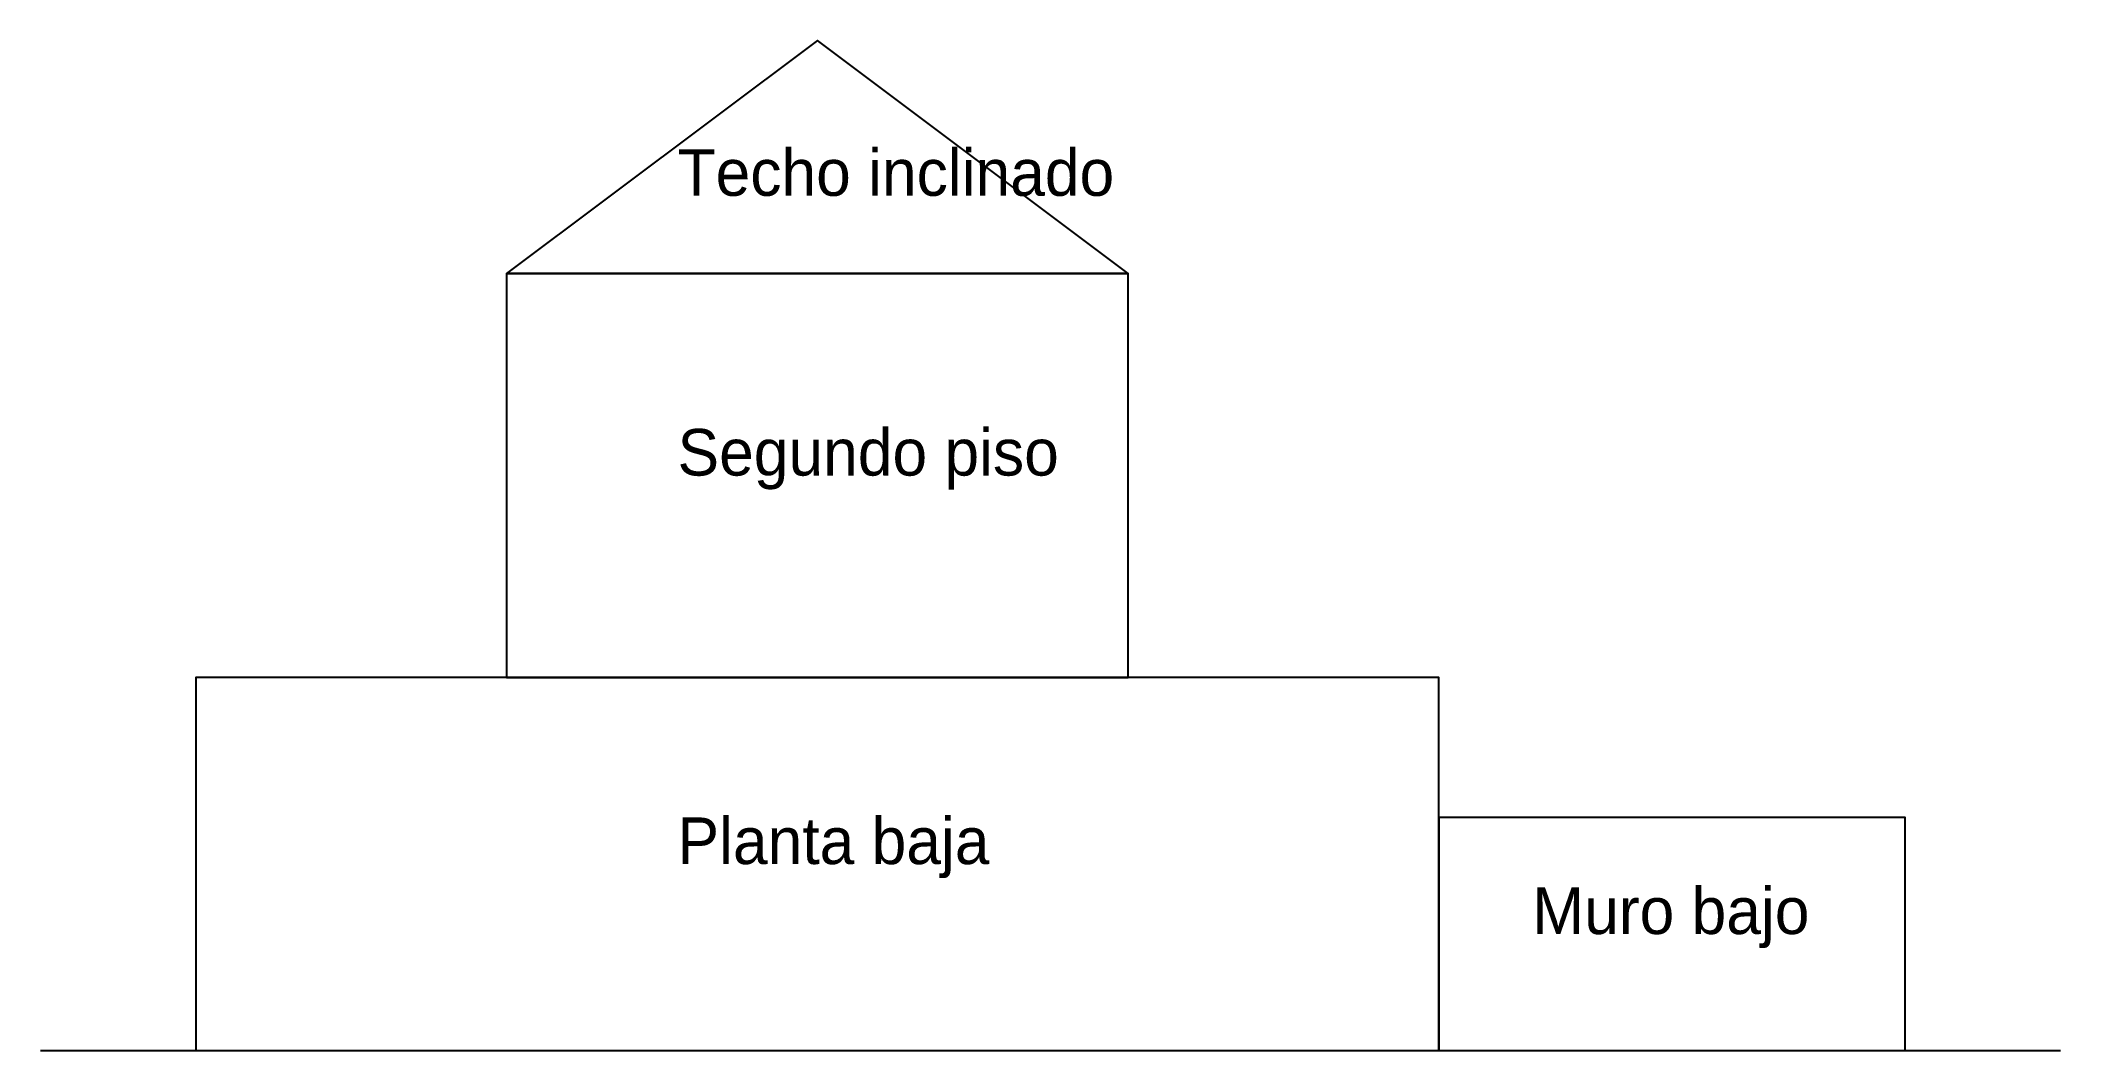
# Model space of a CAD drawing. Header units: metres. Extents: x -1 to 12, y 0 to 6.5.
import ezdxf

# ---------------------------------------------------------------- set-up
doc = ezdxf.new("R2010")
doc.units = ezdxf.units.M
doc.layers.add('ALZADO', color=7, linetype='Continuous')
doc.layers.add('TEXTOS', color=7, linetype='Continuous')

msp = doc.modelspace()

# ---------------------------------------------------------------- linework, layer by layer
at = {"layer": 'ALZADO'}
msp.add_line((-1, 0), (12, 0), dxfattribs=at)
for points in [[(2, 5), (6, 5), (4, 6.5)], [(2, 2.4), (6, 2.4), (6, 5), (2, 5)], [(0, 0), (8, 0), (8, 2.4), (0, 2.4)], [(8, 0), (11, 0), (11, 1.5), (8, 1.5)]]:
    msp.add_lwpolyline(points, close=True, dxfattribs=at)

# ---------------------------------------------------------------- texts
at = {"layer": 'TEXTOS'}
for s, p in [('Techo inclinado', (3.1, 5.5)), ('Segundo piso', (3.1, 3.7)), ('Planta baja', (3.1, 1.2)), ('Muro bajo', (8.6, 0.75))]:
    msp.add_text(s, height=0.3, dxfattribs=at).set_placement(p)

doc.saveas('drawing.dxf')
